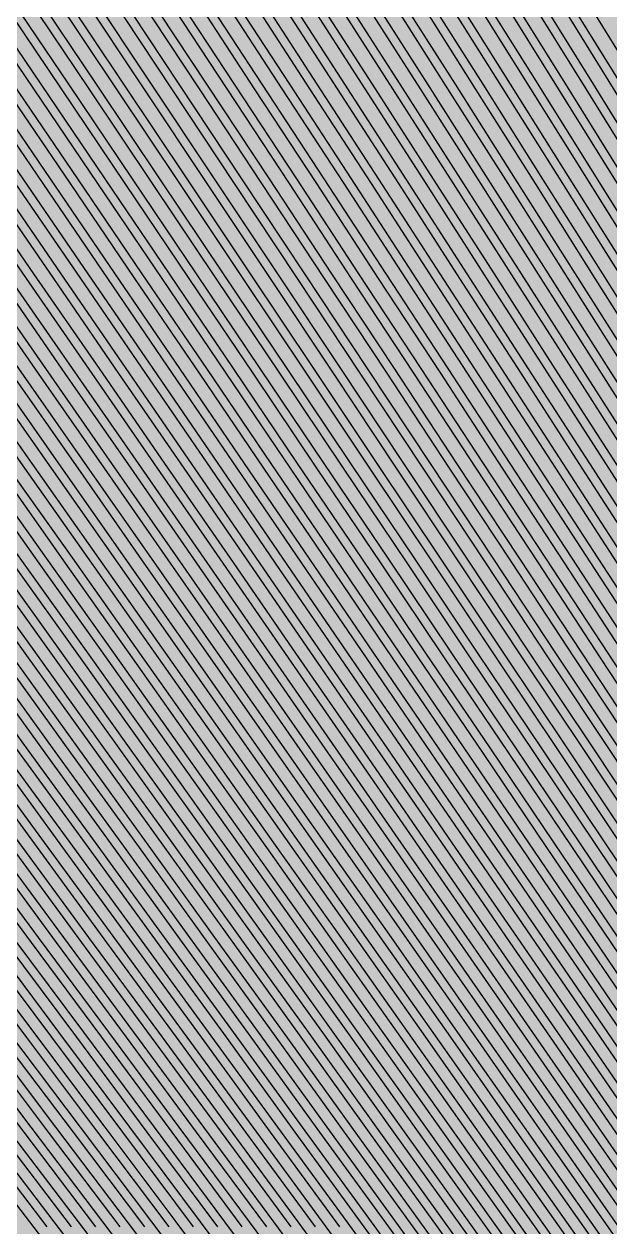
# Model space of a CAD drawing. Header units: metres. Extents: x -7231 to 10969, y -37556 to 1873.
# Drawn here: x 295.9 to 435, y -18060 to -17774.6 of the extents above; entities that cross this region are included whole.
import ezdxf

# ---------------------------------------------------------------- set-up
doc = ezdxf.new("R2010")
doc.units = ezdxf.units.M
for name, color, linetype in [('Metal1', 4, 'CONTINUOUS'), ('Metal2', 3, 'CONTINUOUS'), ('Polyimide', 7, 'CONTINUOUS')]:
    doc.layers.add(name, color=color, linetype=linetype)

msp = doc.modelspace()

# ---------------------------------------------------------------- hatches: boundary and pattern name
at = {"layer": 'Polyimide'}
msp.add_hatch(color=7, dxfattribs=at).paths.add_polyline_path([(4065.69, -468), (4066.67, -501.99), (4068.51, -535.99), (4071.41, -569.99), (4075.54, -603.99), (4081.04, -637.99), (4088.01, -671.99), (4096.52, -705.98), (4106.62, -739.98), (4118.33, -773.98), (4131.63, -807.98), (4146.49, -841.98), (4162.87, -875.98), (4180.68, -909.97), (4199.83, -943.97), (4220.22, -977.97), (4241.73, -1011.97), (4264.21, -1045.97), (4287.52, -1079.96), (4311.51, -1113.96), (4336.01, -1147.96), (4360.86, -1181.96), (4385.88, -1215.96), (4410.89, -1249.96), (4435.74, -1283.95), (4460.24, -1317.95), (4484.23, -1351.95), (4507.54, -1385.95), (4530.02, -1419.95), (4551.53, -1453.94), (4571.92, -1487.94), (4591.07, -1521.94), (4608.88, -1555.94), (4625.26, -1589.94), (4640.12, -1623.94), (4653.42, -1657.93), (4665.13, -1691.93), (4675.23, -1725.93), (4683.74, -1759.93), (4690.71, -1793.93), (4696.21, -1827.93), (4700.34, -1861.92), (4703.24, -1895.92), (4705.08, -1929.92), (4706.06, -1963.92), (4706.44, -1997.92), (4706.5, -2031.91), (4706.5, -4793.02), (4709.95, -4838.39), (4720.22, -4882.71), (4737.08, -4924.98), (4760.13, -4964.2), (4788.85, -4999.49), (4822.58, -5030.03), (4860.53, -5055.12), (4901.85, -5074.18), (4901.85, -5074.18), (4970.68, -5105.23), (5034.7, -5145.26), (5092.76, -5193.54), (5143.8, -5249.19), (5186.89, -5311.2), (5221.24, -5378.44), (5246.23, -5449.69), (5261.41, -5523.66), (5266.5, -5599), (5261.41, -5674.34), (5246.23, -5748.31), (5221.24, -5819.56), (5186.89, -5886.8), (5143.8, -5948.81), (5092.76, -6004.46), (5034.7, -6052.74), (4970.68, -6092.77), (4901.85, -6123.82), (4860.53, -6142.88), (4822.58, -6167.97), (4788.85, -6198.51), (4760.13, -6233.8), (4737.08, -6273.02), (4720.22, -6315.29), (4709.95, -6359.61), (4706.5, -6404.98), (4706.5, -9221.52), (4709.95, -9266.88), (4720.22, -9311.21), (4737.08, -9353.47), (4760.13, -9392.7), (4788.85, -9427.98), (4822.58, -9458.52), (4860.53, -9483.61), (4901.85, -9502.67), (4970.68, -9533.72), (5034.7, -9573.75), (5092.76, -9622.03), (5143.8, -9677.68), (5186.89, -9739.69), (5221.24, -9806.94), (5246.23, -9878.19), (5261.41, -9952.16), (5266.5, -10027.49), (5261.41, -10102.83), (5246.23, -10176.8), (5221.24, -10248.05), (5186.89, -10315.3), (5143.8, -10377.31), (5092.76, -10432.96), (5034.7, -10481.24), (4970.68, -10521.27), (4901.85, -10552.32), (4860.53, -10571.38), (4822.58, -10596.46), (4788.85, -10627), (4760.13, -10662.29), (4737.08, -10701.52), (4720.22, -10743.78), (4709.95, -10788.1), (4706.5, -10833.47), (4706.5, -13650.01), (4709.95, -13695.38), (4720.22, -13739.7), (4737.08, -13781.96), (4760.13, -13821.19), (4788.85, -13856.48), (4822.58, -13887.02), (4860.53, -13912.11), (4901.85, -13931.17), (4970.68, -13962.22), (5034.7, -14002.25), (5092.76, -14050.53), (5143.8, -14106.18), (5186.89, -14168.19), (5221.24, -14235.43), (5246.23, -14306.68), (5261.41, -14380.65), (5266.5, -14455.99), (5261.41, -14531.33), (5246.23, -14605.29), (5221.24, -14676.55), (5186.89, -14743.79), (5143.8, -14805.8), (5092.76, -14861.45), (5034.7, -14909.73), (4970.68, -14949.76), (4901.85, -14980.81), (4860.53, -14999.87), (4822.58, -15024.96), (4788.85, -15055.5), (4760.13, -15090.79), (4737.08, -15130.01), (4720.22, -15172.27), (4709.95, -15216.6), (4706.5, -15261.97), (4706.5, -15455.99), (4720.95, -15750.04), (4764.14, -16041.26), (4835.68, -16326.84), (4934.86, -16604.04), (5060.74, -16870.18), (5212.09, -17122.7), (5387.47, -17359.17), (5585.18, -17577.31), (5803.32, -17775.02), (6039.79, -17950.4), (6292.31, -18101.75), (6558.45, -18227.63), (6835.65, -18326.81), (7121.23, -18398.34), (7412.45, -18441.54), (7706.5, -18455.99), (9969.01, -18455.99), (10047.42, -18459.84), (10125.08, -18471.36), (10201.23, -18490.44), (10275.15, -18516.89), (10346.12, -18550.45), (10413.46, -18590.81), (10476.52, -18637.58), (10534.69, -18690.3), (10587.41, -18748.47), (10634.18, -18811.53), (10674.54, -18878.87), (10708.11, -18949.84), (10734.56, -19023.76), (10753.63, -19099.92), (10765.15, -19177.58), (10769.01, -19255.99), (10769.01, -20895.8), (10730.24, -20951.41), (10694.6, -21009.08), (10662.21, -21068.63), (10633.17, -21129.89), (10607.55, -21192.66), (10585.45, -21256.74), (10566.93, -21321.96), (10552.05, -21388.09), (10540.84, -21454.95), (10533.35, -21522.33), (10529.6, -21590.02), (10529.6, -21657.81), (10533.35, -21725.5), (10540.84, -21792.87), (10552.05, -21859.73), (10566.93, -21925.87), (10585.45, -21991.08), (10607.55, -22055.17), (10633.17, -22117.94), (10662.21, -22179.19), (10694.6, -22238.74), (10730.24, -22296.41), (10769.01, -22352.03), (10769.01, -32454.24), (10728.74, -32510.49), (10691.72, -32568.92), (10658.05, -32629.35), (10627.85, -32691.58), (10601.2, -32755.42), (10578.21, -32820.67), (10558.93, -32887.1), (10543.44, -32954.52), (10531.77, -33022.71), (10523.97, -33091.44), (10520.07, -33160.51), (10520.07, -33229.69), (10523.97, -33298.75), (10531.77, -33367.49), (10543.44, -33435.67), (10558.93, -33503.09), (10578.21, -33569.53), (10601.2, -33634.77), (10627.85, -33698.61), (10658.05, -33760.85), (10691.72, -33821.28), (10728.74, -33879.71), (10769.01, -33935.96), (10769.01, -36556), (10765.15, -36634.41), (10753.63, -36712.07), (10734.56, -36788.23), (10708.11, -36862.15), (10674.54, -36933.12), (10634.18, -37000.46), (10587.41, -37063.51), (10534.69, -37121.69), (10476.52, -37174.41), (10413.46, -37221.18), (10346.12, -37261.54), (10275.15, -37295.1), (10201.23, -37321.55), (10125.08, -37340.63), (10047.42, -37352.15), (9969.01, -37356), (-6231.01, -37356), (-6309.42, -37352.15), (-6387.08, -37340.63), (-6463.23, -37321.55), (-6537.15, -37295.1), (-6608.12, -37261.54), (-6675.46, -37221.18), (-6738.52, -37174.41), (-6796.69, -37121.69), (-6849.41, -37063.51), (-6896.18, -37000.46), (-6936.54, -36933.12), (-6970.11, -36862.15), (-6996.56, -36788.23), (-7015.63, -36712.07), (-7027.15, -36634.41), (-7031.01, -36556), (-7031.01, -33936), (-6990.74, -33879.75), (-6953.7, -33821.31), (-6920.03, -33760.88), (-6889.82, -33698.64), (-6863.18, -33634.8), (-6840.18, -33569.55), (-6820.9, -33503.11), (-6805.4, -33435.69), (-6793.74, -33367.49), (-6785.94, -33298.75), (-6782.03, -33229.68), (-6782.03, -33160.5), (-6785.94, -33091.43), (-6793.74, -33022.69), (-6805.4, -32954.5), (-6820.9, -32887.07), (-6840.18, -32820.63), (-6863.18, -32755.39), (-6889.82, -32691.54), (-6920.03, -32629.3), (-6953.7, -32568.87), (-6990.74, -32510.43), (-7031.01, -32454.18), (-7031.01, -22364.83), (-6990.74, -22308.58), (-6953.7, -22250.14), (-6920.03, -22189.71), (-6889.82, -22127.47), (-6863.18, -22063.62), (-6840.18, -21998.38), (-6820.9, -21931.94), (-6805.4, -21864.51), (-6793.74, -21796.32), (-6785.94, -21727.58), (-6782.03, -21658.51), (-6782.03, -21589.33), (-6785.94, -21520.26), (-6793.74, -21451.52), (-6805.4, -21383.32), (-6820.9, -21315.9), (-6840.18, -21249.46), (-6863.18, -21184.21), (-6889.82, -21120.37), (-6920.03, -21058.13), (-6953.7, -20997.7), (-6990.74, -20939.26), (-7031.01, -20883.01), (-7031.01, -19255.99), (-7027.15, -19177.58), (-7015.63, -19099.92), (-6996.56, -19023.76), (-6970.11, -18949.84), (-6936.54, -18878.87), (-6896.18, -18811.53), (-6849.41, -18748.47), (-6796.69, -18690.3), (-6738.52, -18637.58), (-6675.46, -18590.81), (-6608.12, -18550.45), (-6537.15, -18516.89), (-6463.23, -18490.44), (-6387.08, -18471.36), (-6309.42, -18459.84), (-6231.01, -18455.99), (-3968.5, -18455.99), (-3674.45, -18441.54), (-3383.23, -18398.34), (-3097.65, -18326.81), (-2820.45, -18227.63), (-2554.31, -18101.75), (-2301.79, -17950.4), (-2065.32, -17775.02), (-1847.18, -17577.31), (-1649.47, -17359.17), (-1474.09, -17122.7), (-1322.74, -16870.18), (-1196.86, -16604.04), (-1097.68, -16326.84), (-1026.14, -16041.26), (-982.95, -15750.04), (-968.5, -15455.99), (-968.5, -15261.97), (-971.95, -15216.6), (-982.22, -15172.27), (-999.08, -15130.01), (-1022.13, -15090.79), (-1050.85, -15055.5), (-1084.58, -15024.96), (-1122.53, -14999.87), (-1163.85, -14980.81), (-1232.68, -14949.76), (-1296.7, -14909.73), (-1354.76, -14861.45), (-1405.8, -14805.8), (-1448.89, -14743.79), (-1483.24, -14676.55), (-1508.23, -14605.29), (-1523.41, -14531.33), (-1528.5, -14455.99), (-1523.41, -14380.65), (-1508.23, -14306.68), (-1483.24, -14235.43), (-1448.89, -14168.19), (-1405.8, -14106.18), (-1354.76, -14050.53), (-1296.7, -14002.25), (-1232.68, -13962.22), (-1163.85, -13931.17), (-1122.53, -13912.11), (-1084.58, -13887.02), (-1050.85, -13856.48), (-1022.13, -13821.19), (-999.08, -13781.96), (-982.22, -13739.7), (-971.95, -13695.38), (-968.5, -13650.01), (-968.5, -12309.64), (-971.95, -12264.27), (-982.22, -12219.94), (-999.08, -12177.68), (-1022.13, -12138.46), (-1050.85, -12103.17), (-1084.58, -12072.63), (-1122.53, -12047.54), (-1163.85, -12028.48), (-1232.68, -11997.43), (-1296.7, -11957.4), (-1354.76, -11909.12), (-1405.8, -11853.47), (-1448.89, -11791.46), (-1483.24, -11724.22), (-1508.23, -11652.96), (-1523.41, -11579), (-1528.5, -11503.66), (-1523.41, -11428.32), (-1508.23, -11354.35), (-1483.24, -11283.1), (-1448.89, -11215.86), (-1405.8, -11153.85), (-1354.76, -11098.2), (-1296.7, -11049.92), (-1232.68, -11009.89), (-1163.85, -10978.84), (-1122.53, -10959.78), (-1084.58, -10934.69), (-1050.85, -10904.15), (-1022.13, -10868.86), (-999.08, -10829.63), (-982.22, -10787.37), (-971.95, -10743.05), (-968.5, -10697.68), (-968.5, -9357.31), (-971.95, -9311.94), (-982.22, -9267.62), (-999.08, -9225.35), (-1022.13, -9186.13), (-1050.85, -9150.84), (-1084.58, -9120.3), (-1122.53, -9095.21), (-1163.85, -9076.15), (-1163.85, -9076.15), (-1232.68, -9045.1), (-1296.7, -9005.07), (-1354.76, -8956.79), (-1405.8, -8901.14), (-1448.89, -8839.13), (-1483.24, -8771.89), (-1508.23, -8700.64), (-1523.41, -8626.67), (-1528.5, -8551.33), (-1523.41, -8475.99), (-1508.23, -8402.02), (-1483.24, -8330.77), (-1448.89, -8263.53), (-1405.8, -8201.52), (-1354.76, -8145.87), (-1296.7, -8097.59), (-1232.68, -8057.56), (-1163.85, -8026.51), (-1163.85, -8026.51), (-1122.53, -8007.45), (-1084.58, -7982.36), (-1050.85, -7951.82), (-1022.13, -7916.53), (-999.08, -7877.31), (-982.22, -7835.04), (-971.95, -7790.72), (-968.5, -7745.35), (-968.5, -6404.98), (-971.95, -6359.61), (-982.22, -6315.29), (-999.08, -6273.02), (-1022.13, -6233.8), (-1050.85, -6198.51), (-1084.58, -6167.97), (-1122.53, -6142.88), (-1163.85, -6123.82), (-1163.85, -6123.82), (-1232.68, -6092.77), (-1296.7, -6052.74), (-1354.76, -6004.46), (-1405.8, -5948.81), (-1448.89, -5886.8), (-1483.24, -5819.56), (-1508.23, -5748.31), (-1523.41, -5674.34), (-1528.5, -5599), (-1523.41, -5523.66), (-1508.23, -5449.69), (-1483.24, -5378.44), (-1448.89, -5311.2), (-1405.8, -5249.19), (-1354.76, -5193.54), (-1296.7, -5145.26), (-1232.68, -5105.23), (-1163.85, -5074.18), (-1163.85, -5074.18), (-1122.53, -5055.12), (-1084.58, -5030.03), (-1050.85, -4999.49), (-1022.13, -4964.2), (-999.08, -4924.98), (-982.22, -4882.71), (-971.95, -4838.39), (-968.5, -4793.02), (-968.5, -2031.91), (-968.44, -1997.92), (-968.06, -1963.92), (-967.05, -1929.92), (-965.18, -1895.92), (-962.22, -1861.92), (-958.01, -1827.93), (-952.41, -1793.93), (-945.31, -1759.93), (-936.64, -1725.93), (-926.35, -1691.93), (-914.43, -1657.93), (-900.88, -1623.94), (-885.74, -1589.94), (-869.05, -1555.94), (-850.91, -1521.94), (-831.4, -1487.94), (-810.63, -1453.94), (-788.72, -1419.95), (-765.82, -1385.95), (-742.07, -1351.95), (-717.63, -1317.95), (-692.67, -1283.95), (-667.36, -1249.96), (-641.88, -1215.96), (-616.39, -1181.96), (-591.08, -1147.96), (-566.12, -1113.96), (-541.68, -1079.96), (-517.93, -1045.97), (-495.03, -1011.97), (-473.12, -977.97), (-452.35, -943.97), (-432.84, -909.97), (-414.7, -875.98), (-398.01, -841.98), (-382.87, -807.98), (-369.32, -773.98), (-357.4, -739.98), (-347.11, -705.98), (-338.44, -671.99), (-331.34, -637.99), (-325.74, -603.99), (-321.53, -569.99), (-318.57, -535.99), (-316.7, -501.99), (-315.69, -468), (-315.31, -434), (-315.25, -400), (-315.25, 401), (-315.25, 451), (-315.25, 1644), (-270.25, 1644), (-270.03, 1637.13), (-269.35, 1630.29), (-268.23, 1623.52), (-266.67, 1616.82), (-264.68, 1610.25), (-262.26, 1603.82), (-259.42, 1597.56), (-256.18, 1591.5), (-252.55, 1585.67), (-248.55, 1580.08), (-244.19, 1574.77), (-239.5, 1569.75), (-234.48, 1565.06), (-229.17, 1560.7), (-223.58, 1556.7), (-217.75, 1553.07), (-211.69, 1549.83), (-205.43, 1546.99), (-199, 1544.57), (-192.43, 1542.58), (-185.73, 1541.02), (-178.96, 1539.9), (-172.12, 1539.22), (-165.25, 1539), (-158.38, 1539.22), (-151.54, 1539.9), (-144.77, 1541.02), (-138.07, 1542.58), (-131.5, 1544.57), (-125.07, 1546.99), (-118.81, 1549.83), (-112.75, 1553.07), (-106.92, 1556.7), (-101.33, 1560.7), (-96.02, 1565.06), (-91, 1569.75), (-86.31, 1574.77), (-81.95, 1580.08), (-77.95, 1585.67), (-74.32, 1591.5), (-71.08, 1597.56), (-68.24, 1603.82), (-65.82, 1610.25), (-63.83, 1616.82), (-62.27, 1623.52), (-61.15, 1630.29), (-60.47, 1637.13), (-60.25, 1644), (1853, 1644), (1853, 1573), (3815.25, 1573), (3815.46, 1579.54), (3816.11, 1586.05), (3817.17, 1592.51), (3818.66, 1598.88), (3820.56, 1605.14), (3822.86, 1611.27), (3825.56, 1617.23), (3828.65, 1623), (3832.1, 1628.56), (3835.91, 1633.88), (3840.07, 1638.93), (3844.54, 1643.71), (3849.32, 1648.18), (3854.37, 1652.34), (3859.69, 1656.15), (3865.25, 1659.6), (3871.02, 1662.69), (3876.98, 1665.39), (3883.11, 1667.69), (3889.37, 1669.59), (3895.74, 1671.08), (3902.2, 1672.14), (3908.71, 1672.79), (3915.25, 1673), (3921.79, 1672.79), (3928.3, 1672.14), (3934.76, 1671.08), (3941.13, 1669.59), (3947.39, 1667.69), (3953.52, 1665.39), (3959.48, 1662.69), (3965.25, 1659.6), (3970.81, 1656.15), (3976.13, 1652.34), (3981.18, 1648.18), (3985.96, 1643.71), (3990.43, 1638.93), (3994.59, 1633.88), (3998.4, 1628.56), (4001.85, 1623), (4004.94, 1617.23), (4007.64, 1611.27), (4009.94, 1605.14), (4011.84, 1598.88), (4013.33, 1592.51), (4014.39, 1586.05), (4015.04, 1579.54), (4015.25, 1573), (4065.25, 1573), (4065.25, 451), (4065.25, 401), (4065.25, -400), (4065.31, -434), (4065.69, -468)])

# ---------------------------------------------------------------- linework, layer by layer
at = {"layer": 'Metal1'}
for points in [[(72.84, -17766.31), (90.1, -17788.81), (107.36, -17811.31), (124.62, -17833.81), (141.87, -17856.31), (159.13, -17878.81), (176.39, -17901.31), (193.65, -17923.81), (210.91, -17946.32), (228.17, -17968.82), (245.42, -17991.32), (262.68, -18013.82), (279.94, -18036.32), (297.2, -18058.82), (314.46, -18081.32)], [(307.19, -18060.03), (290.06, -18037.53), (272.93, -18015.03), (255.8, -17992.53), (238.67, -17970.03), (221.54, -17947.53), (204.41, -17925.03), (187.28, -17902.53), (170.15, -17880.03), (153.01, -17857.53), (135.88, -17835.03), (118.75, -17812.53), (101.62, -17790.03), (84.49, -17767.52)], [(86.08, -17766.31), (103.21, -17788.81), (120.34, -17811.31), (137.47, -17833.82), (154.61, -17856.32), (171.74, -17878.82), (188.87, -17901.32), (206, -17923.82), (223.13, -17946.32), (240.26, -17968.82), (257.39, -17991.32), (274.52, -18013.82), (291.65, -18036.32), (308.78, -18058.82), (325.92, -18081.32)], [(318.78, -18060.03), (301.77, -18037.53), (284.77, -18015.03), (267.76, -17992.53), (250.76, -17970.03), (233.76, -17947.53), (216.75, -17925.03), (199.75, -17902.53), (182.74, -17880.03), (165.74, -17857.52), (148.74, -17835.02), (131.73, -17812.52), (114.73, -17790.02), (97.73, -17767.52)], [(99.32, -17766.32), (116.32, -17788.82), (133.33, -17811.32), (150.33, -17833.82), (167.34, -17856.32), (184.34, -17878.82), (201.34, -17901.32), (218.35, -17923.82), (235.35, -17946.32), (252.36, -17968.82), (269.36, -17991.32), (286.36, -18013.82), (303.37, -18036.32), (320.37, -18058.82), (337.38, -18081.33)], [(330.36, -18060.03), (313.48, -18037.53), (296.6, -18015.03), (279.73, -17992.53), (262.85, -17970.02), (245.97, -17947.52), (229.1, -17925.02), (212.22, -17902.52), (195.34, -17880.02), (178.47, -17857.52), (161.59, -17835.02), (144.71, -17812.52), (127.84, -17790.02), (110.96, -17767.52)], [(112.56, -17766.32), (129.44, -17788.82), (146.31, -17811.32), (163.19, -17833.82), (180.07, -17856.32), (196.94, -17878.82), (213.82, -17901.32), (230.7, -17923.82), (247.57, -17946.32), (264.45, -17968.82), (281.33, -17991.33), (298.2, -18013.83), (315.08, -18036.33), (331.96, -18058.83), (348.83, -18081.33)], [(341.94, -18060.02), (325.19, -18037.52), (308.44, -18015.02), (291.69, -17992.52), (274.94, -17970.02), (258.19, -17947.52), (241.44, -17925.02), (224.69, -17902.52), (207.94, -17880.02), (191.19, -17857.52), (174.44, -17835.02), (157.69, -17812.52), (140.95, -17790.02), (124.2, -17767.52)], [(125.8, -17766.32), (142.55, -17788.82), (159.3, -17811.32), (176.05, -17833.82), (192.8, -17856.32), (209.55, -17878.83), (226.3, -17901.33), (243.05, -17923.83), (259.8, -17946.33), (276.55, -17968.83), (293.3, -17991.33), (310.05, -18013.83), (326.8, -18036.33), (343.54, -18058.83), (360.29, -18081.33)], [(353.52, -18060.02), (336.9, -18037.52), (320.28, -18015.02), (303.66, -17992.52), (287.03, -17970.02), (270.41, -17947.52), (253.79, -17925.02), (237.17, -17902.52), (220.54, -17880.02), (203.92, -17857.52), (187.3, -17835.02), (170.68, -17812.51), (154.05, -17790.01), (137.43, -17767.51)], [(139.04, -17766.32), (155.66, -17788.83), (172.28, -17811.33), (188.91, -17833.83), (205.53, -17856.33), (222.15, -17878.83), (238.77, -17901.33), (255.4, -17923.83), (272.02, -17946.33), (288.64, -17968.83), (305.26, -17991.33), (321.89, -18013.83), (338.51, -18036.33), (355.13, -18058.83), (371.75, -18081.33)], [(365.11, -18060.02), (348.61, -18037.52), (332.11, -18015.02), (315.62, -17992.52), (299.12, -17970.02), (282.63, -17947.52), (266.13, -17925.01), (249.64, -17902.51), (233.14, -17880.01), (216.65, -17857.51), (200.15, -17835.01), (183.66, -17812.51), (167.16, -17790.01), (150.67, -17767.51)], [(152.28, -17766.33), (168.77, -17788.83), (185.27, -17811.33), (201.76, -17833.83), (218.26, -17856.33), (234.76, -17878.83), (251.25, -17901.33), (267.75, -17923.83), (284.24, -17946.33), (300.74, -17968.83), (317.23, -17991.33), (333.73, -18013.84), (350.22, -18036.34), (366.72, -18058.84), (383.21, -18081.34)], [(393.06, -18082.52), (376.69, -18060.02), (360.32, -18037.52), (343.95, -18015.01), (327.58, -17992.51), (311.21, -17970.01), (294.85, -17947.51), (278.48, -17925.01), (262.11, -17902.51), (245.74, -17880.01), (229.37, -17857.51), (213.01, -17835.01), (196.64, -17812.51), (180.27, -17790.01), (163.9, -17767.51)], [(165.52, -17766.33), (181.89, -17788.83), (198.25, -17811.33), (214.62, -17833.83), (230.99, -17856.33), (247.36, -17878.83), (263.73, -17901.33), (280.1, -17923.84), (296.46, -17946.34), (312.83, -17968.84), (329.2, -17991.34), (345.57, -18013.84), (361.94, -18036.34), (378.3, -18058.84), (394.67, -18081.34)], [(404.51, -18082.51), (388.27, -18060.01), (372.03, -18037.51), (355.79, -18015.01), (339.55, -17992.51), (323.31, -17970.01), (307.06, -17947.51), (290.82, -17925.01), (274.58, -17902.51), (258.34, -17880.01), (242.1, -17857.51), (225.86, -17835.01), (209.62, -17812.51), (193.38, -17790), (177.14, -17767.5)], [(178.76, -17766.33), (195, -17788.83), (211.24, -17811.33), (227.48, -17833.84), (243.72, -17856.34), (259.96, -17878.84), (276.2, -17901.34), (292.44, -17923.84), (308.69, -17946.34), (324.93, -17968.84), (341.17, -17991.34), (357.41, -18013.84), (373.65, -18036.34), (389.89, -18058.84), (406.13, -18081.34)], [(415.97, -18082.51), (399.85, -18060.01), (383.74, -18037.51), (367.62, -18015.01), (351.51, -17992.51), (335.4, -17970.01), (319.28, -17947.51), (303.17, -17925.01), (287.05, -17902.51), (270.94, -17880), (254.83, -17857.5), (238.71, -17835), (222.6, -17812.5), (206.48, -17790), (190.37, -17767.5)], [(192, -17766.34), (208.11, -17788.84), (224.22, -17811.34), (240.34, -17833.84), (256.45, -17856.34), (272.57, -17878.84), (288.68, -17901.34), (304.79, -17923.84), (320.91, -17946.34), (337.02, -17968.84), (353.14, -17991.34), (369.25, -18013.84), (385.36, -18036.34), (401.48, -18058.85), (417.59, -18081.35)], [(427.42, -18082.51), (411.43, -18060.01), (395.45, -18037.51), (379.46, -18015.01), (363.47, -17992.5), (347.49, -17970), (331.5, -17947.5), (315.51, -17925), (299.53, -17902.5), (283.54, -17880), (267.55, -17857.5), (251.57, -17835), (235.58, -17812.5), (219.59, -17790), (203.61, -17767.5)], [(205.24, -17766.34), (221.22, -17788.84), (237.21, -17811.34), (253.2, -17833.84), (269.18, -17856.34), (285.17, -17878.84), (301.16, -17901.34), (317.14, -17923.84), (333.13, -17946.35), (349.12, -17968.85), (365.1, -17991.35), (381.09, -18013.85), (397.08, -18036.35), (413.06, -18058.85), (429.05, -18081.35)], [(438.88, -18082.5), (423.02, -18060), (407.16, -18037.5), (391.3, -18015), (375.44, -17992.5), (359.58, -17970), (343.72, -17947.5), (327.86, -17925), (312, -17902.5), (296.14, -17880), (280.28, -17857.5), (264.42, -17835), (248.56, -17812.5), (232.7, -17790), (216.84, -17767.49)], [(218.48, -17766.34), (234.34, -17788.84), (250.19, -17811.34), (266.05, -17833.84), (281.91, -17856.35), (297.77, -17878.85), (313.63, -17901.35), (329.49, -17923.85), (345.35, -17946.35), (361.21, -17968.85), (377.07, -17991.35), (392.93, -18013.85), (408.79, -18036.35), (424.65, -18058.85), (440.51, -18081.35)], [(450.33, -18082.5), (434.6, -18060), (418.87, -18037.5), (403.13, -18015), (387.4, -17992.5), (371.67, -17970), (355.94, -17947.5), (340.2, -17925), (324.47, -17902.5), (308.74, -17880), (293.01, -17857.49), (277.27, -17834.99), (261.54, -17812.49), (245.81, -17789.99), (230.08, -17767.49)], [(231.71, -17766.35), (247.45, -17788.85), (263.18, -17811.35), (278.91, -17833.85), (294.65, -17856.35), (310.38, -17878.85), (326.11, -17901.35), (341.84, -17923.85), (357.58, -17946.35), (373.31, -17968.85), (389.04, -17991.35), (404.77, -18013.85), (420.51, -18036.35), (436.24, -18058.85), (451.97, -18081.36)], [(461.79, -18082.5), (446.18, -18060), (430.58, -18037.5), (414.97, -18015), (399.37, -17992.5), (383.76, -17969.99), (368.15, -17947.49), (352.55, -17924.99), (336.94, -17902.49), (321.34, -17879.99), (305.73, -17857.49), (290.13, -17834.99), (274.52, -17812.49), (258.92, -17789.99), (243.31, -17767.49)], [(244.95, -17766.35), (260.56, -17788.85), (276.17, -17811.35), (291.77, -17833.85), (307.38, -17856.35), (322.98, -17878.85), (338.59, -17901.35), (354.19, -17923.85), (369.8, -17946.35), (385.4, -17968.86), (401.01, -17991.36), (416.61, -18013.86), (432.22, -18036.36), (447.82, -18058.86), (463.43, -18081.36)], [(473.24, -18082.5), (457.76, -18059.99), (442.29, -18037.49), (426.81, -18014.99), (411.33, -17992.49), (395.85, -17969.99), (380.37, -17947.49), (364.89, -17924.99), (349.42, -17902.49), (333.94, -17879.99), (318.46, -17857.49), (302.98, -17834.99), (287.5, -17812.49), (272.02, -17789.99), (256.55, -17767.49)], [(258.19, -17766.35), (273.67, -17788.85), (289.15, -17811.35), (304.63, -17833.85), (320.11, -17856.35), (335.59, -17878.86), (351.06, -17901.36), (366.54, -17923.86), (382.02, -17946.36), (397.5, -17968.86), (412.98, -17991.36), (428.45, -18013.86), (443.93, -18036.36), (459.41, -18058.86), (474.89, -18081.36)], [(484.7, -18082.49), (469.35, -18059.99), (453.99, -18037.49), (438.64, -18014.99), (423.29, -17992.49), (407.94, -17969.99), (392.59, -17947.49), (377.24, -17924.99), (361.89, -17902.49), (346.54, -17879.99), (331.19, -17857.49), (315.83, -17834.98), (300.48, -17812.48), (285.13, -17789.98), (269.78, -17767.48)], [(271.43, -17766.36), (286.78, -17788.86), (302.14, -17811.36), (317.49, -17833.86), (332.84, -17856.36), (348.19, -17878.86), (363.54, -17901.36), (378.89, -17923.86), (394.24, -17946.36), (409.59, -17968.86), (424.94, -17991.36), (440.3, -18013.86), (455.65, -18036.36), (471, -18058.86), (486.35, -18081.36)], [(496.15, -18082.49), (480.93, -18059.99), (465.7, -18037.49), (450.48, -18014.99), (435.26, -17992.49), (420.03, -17969.99), (404.81, -17947.48), (389.58, -17924.98), (374.36, -17902.48), (359.14, -17879.98), (343.91, -17857.48), (328.69, -17834.98), (313.46, -17812.48), (298.24, -17789.98), (283.02, -17767.48)], [(284.67, -17766.36), (299.9, -17788.86), (315.12, -17811.36), (330.34, -17833.86), (345.57, -17856.36), (360.79, -17878.86), (376.02, -17901.36), (391.24, -17923.86), (406.46, -17946.36), (421.69, -17968.86), (436.91, -17991.37), (452.14, -18013.87), (467.36, -18036.37), (482.58, -18058.87), (497.81, -18081.37)], [(507.61, -18082.49), (492.51, -18059.98), (477.41, -18037.48), (462.32, -18014.98), (447.22, -17992.48), (432.12, -17969.98), (417.03, -17947.48), (401.93, -17924.98), (386.83, -17902.48), (371.74, -17879.98), (356.64, -17857.48), (341.54, -17834.98), (326.44, -17812.48), (311.35, -17789.98), (296.25, -17767.48)], [(297.91, -17766.36), (313.01, -17788.86), (328.11, -17811.36), (343.2, -17833.86), (358.3, -17856.36), (373.4, -17878.87), (388.49, -17901.37), (403.59, -17923.87), (418.69, -17946.37), (433.78, -17968.87), (448.88, -17991.37), (463.98, -18013.87), (479.07, -18036.37), (494.17, -18058.87), (509.27, -18081.37)], [(519.06, -18082.48), (504.09, -18059.98), (489.12, -18037.48), (474.15, -18014.98), (459.18, -17992.48), (444.21, -17969.98), (429.24, -17947.48), (414.27, -17924.98), (399.3, -17902.48), (384.33, -17879.98), (369.37, -17857.48), (354.4, -17834.97), (339.43, -17812.47), (324.46, -17789.97), (309.49, -17767.47)], [(311.15, -17766.36), (326.12, -17788.87), (341.09, -17811.37), (356.06, -17833.87), (371.03, -17856.37), (386, -17878.87), (400.97, -17901.37), (415.94, -17923.87), (430.91, -17946.37), (445.88, -17968.87), (460.85, -17991.37), (475.82, -18013.87), (490.79, -18036.37), (505.76, -18058.87), (520.73, -18081.37)], [(664.1, -18284.99), (649.26, -18262.48), (634.42, -18239.98), (619.57, -18217.48), (604.73, -18194.98), (589.89, -18172.48), (575.05, -18149.98), (560.2, -18127.48), (545.36, -18104.98), (530.52, -18082.48), (515.68, -18059.98), (500.83, -18037.48), (485.99, -18014.98), (471.15, -17992.48), (456.3, -17969.98), (441.46, -17947.47), (426.62, -17924.97), (411.78, -17902.47), (396.93, -17879.97), (382.09, -17857.47), (367.25, -17834.97), (352.41, -17812.47), (337.56, -17789.97), (322.72, -17767.47)], [(324.39, -17766.37), (339.23, -17788.87), (354.08, -17811.37), (368.92, -17833.87), (383.76, -17856.37), (398.6, -17878.87), (413.45, -17901.37), (428.29, -17923.87), (443.13, -17946.37), (457.97, -17968.87), (472.82, -17991.37), (487.66, -18013.88), (502.5, -18036.38), (517.34, -18058.88), (532.19, -18081.38), (547.03, -18103.88), (561.87, -18126.38), (576.72, -18148.88), (591.56, -18171.38), (606.4, -18193.88), (621.24, -18216.38), (636.09, -18238.88), (650.93, -18261.38), (665.77, -18283.88)], [(659.7, -18262.48), (644.98, -18239.98), (630.27, -18217.48), (615.55, -18194.98), (600.84, -18172.48), (586.12, -18149.98), (571.4, -18127.48), (556.69, -18104.98), (541.97, -18082.48), (527.26, -18059.97), (512.54, -18037.47), (497.83, -18014.97), (483.11, -17992.47), (468.4, -17969.97), (453.68, -17947.47), (438.96, -17924.97), (424.25, -17902.47), (409.53, -17879.97), (394.82, -17857.47), (380.1, -17834.97), (365.39, -17812.47), (350.67, -17789.97), (335.96, -17767.47)], [(337.63, -17766.37), (352.35, -17788.87), (367.06, -17811.37), (381.78, -17833.87), (396.49, -17856.37), (411.21, -17878.87), (425.92, -17901.38), (440.64, -17923.88), (455.35, -17946.38), (470.07, -17968.88), (484.78, -17991.38), (499.5, -18013.88), (514.22, -18036.38), (528.93, -18058.88), (543.65, -18081.38), (558.36, -18103.88), (573.08, -18126.38), (587.79, -18148.88), (602.51, -18171.38), (617.22, -18193.88), (631.94, -18216.39), (646.66, -18238.89), (661.37, -18261.39)], [(670.14, -18262.48), (655.55, -18239.98), (640.96, -18217.48), (626.37, -18194.98), (611.78, -18172.48), (597.19, -18149.97), (582.61, -18127.47), (568.02, -18104.97), (553.43, -18082.47), (538.84, -18059.97), (524.25, -18037.47), (509.66, -18014.97), (495.07, -17992.47), (480.49, -17969.97), (465.9, -17947.47), (451.31, -17924.97), (436.72, -17902.47), (422.13, -17879.97), (407.54, -17857.47), (392.96, -17834.96), (378.37, -17812.46), (363.78, -17789.96), (349.19, -17767.46)], [(350.87, -17766.37), (365.46, -17788.88), (380.05, -17811.38), (394.63, -17833.88), (409.22, -17856.38), (423.81, -17878.88), (438.4, -17901.38), (452.99, -17923.88), (467.58, -17946.38), (482.16, -17968.88), (496.75, -17991.38), (511.34, -18013.88), (525.93, -18036.38), (540.52, -18058.88), (555.11, -18081.38), (569.69, -18103.88), (584.28, -18126.39), (598.87, -18148.89), (613.46, -18171.39), (628.05, -18193.89), (642.64, -18216.39), (657.23, -18238.89), (671.81, -18261.39)], [(666.11, -18239.97), (651.65, -18217.47), (637.19, -18194.97), (622.73, -18172.47), (608.27, -18149.97), (593.81, -18127.47), (579.34, -18104.97), (564.88, -18082.47), (550.42, -18059.97), (535.96, -18037.47), (521.5, -18014.97), (507.04, -17992.47), (492.58, -17969.97), (478.12, -17947.46), (463.65, -17924.96), (449.19, -17902.46), (434.73, -17879.96), (420.27, -17857.46), (405.81, -17834.96), (391.35, -17812.46), (376.89, -17789.96), (362.43, -17767.46)], [(364.11, -17766.38), (378.57, -17788.88), (393.03, -17811.38), (407.49, -17833.88), (421.95, -17856.38), (436.41, -17878.88), (450.88, -17901.38), (465.34, -17923.88), (479.8, -17946.38), (494.26, -17968.88), (508.72, -17991.38), (523.18, -18013.89), (537.64, -18036.39), (552.1, -18058.89), (566.57, -18081.39), (581.03, -18103.89), (595.49, -18126.39), (609.95, -18148.89), (624.41, -18171.39), (638.87, -18193.89), (653.33, -18216.39), (667.79, -18238.89)], [(662.34, -18217.47), (648.01, -18194.97), (633.68, -18172.47), (619.34, -18149.97), (605.01, -18127.47), (590.67, -18104.97), (576.34, -18082.47), (562, -18059.96), (547.67, -18037.46), (533.34, -18014.96), (519, -17992.46), (504.67, -17969.96), (490.33, -17947.46), (476, -17924.96), (461.67, -17902.46), (447.33, -17879.96), (433, -17857.46), (418.66, -17834.96), (404.33, -17812.46), (390, -17789.96), (375.66, -17767.46)], [(377.35, -17766.38), (391.68, -17788.88), (406.02, -17811.38), (420.35, -17833.88), (434.68, -17856.38), (449.02, -17878.88), (463.35, -17901.39), (477.69, -17923.89), (492.02, -17946.39), (506.35, -17968.89), (520.69, -17991.39), (535.02, -18013.89), (549.36, -18036.39), (563.69, -18058.89), (578.03, -18081.39), (592.36, -18103.89), (606.69, -18126.39), (621.03, -18148.89), (635.36, -18171.39), (649.7, -18193.89), (664.03, -18216.4)], [(673.04, -18217.47), (658.83, -18194.97), (644.62, -18172.46), (630.41, -18149.96), (616.21, -18127.46), (602, -18104.96), (587.79, -18082.46), (573.59, -18059.96), (559.38, -18037.46), (545.17, -18014.96), (530.97, -17992.46), (516.76, -17969.96), (502.55, -17947.46), (488.35, -17924.96), (474.14, -17902.46), (459.93, -17879.96), (445.72, -17857.46), (431.52, -17834.95), (417.31, -17812.45), (403.1, -17789.95), (388.9, -17767.45)], [(390.59, -17766.38), (404.79, -17788.89), (419, -17811.39), (433.21, -17833.89), (447.42, -17856.39), (461.62, -17878.89), (475.83, -17901.39), (490.04, -17923.89), (504.24, -17946.39), (518.45, -17968.89), (532.66, -17991.39), (546.86, -18013.89), (561.07, -18036.39), (575.28, -18058.89), (589.49, -18081.39), (603.69, -18103.9), (617.9, -18126.4), (632.11, -18148.9), (646.31, -18171.4), (660.52, -18193.9)], [(669.65, -18194.96), (655.57, -18172.46), (641.49, -18149.96), (627.41, -18127.46), (613.33, -18104.96), (599.25, -18082.46), (585.17, -18059.96), (571.09, -18037.46), (557.01, -18014.96), (542.93, -17992.46), (528.85, -17969.96), (514.77, -17947.45), (500.69, -17924.95), (486.61, -17902.45), (472.53, -17879.95), (458.45, -17857.45), (444.37, -17834.95), (430.29, -17812.45), (416.21, -17789.95), (402.13, -17767.45)], [(403.83, -17766.39), (417.91, -17788.89), (431.99, -17811.39), (446.07, -17833.89), (460.15, -17856.39), (474.23, -17878.89), (488.31, -17901.39), (502.39, -17923.89), (516.47, -17946.39), (530.55, -17968.89), (544.63, -17991.4), (558.71, -18013.9), (572.78, -18036.4), (586.86, -18058.9), (600.94, -18081.4), (615.02, -18103.9), (629.1, -18126.4), (643.18, -18148.9), (657.26, -18171.4), (671.34, -18193.9)], [(666.52, -18172.46), (652.56, -18149.96), (638.61, -18127.46), (624.66, -18104.96), (610.7, -18082.46), (596.75, -18059.95), (582.8, -18037.45), (568.85, -18014.95), (554.89, -17992.45), (540.94, -17969.95), (526.99, -17947.45), (513.04, -17924.95), (499.08, -17902.45), (485.13, -17879.95), (471.18, -17857.45), (457.22, -17834.95), (443.27, -17812.45), (429.32, -17789.95), (415.37, -17767.45)], [(417.07, -17766.39), (431.02, -17788.89), (444.97, -17811.39), (458.92, -17833.89), (472.88, -17856.39), (486.83, -17878.9), (500.78, -17901.4), (514.74, -17923.9), (528.69, -17946.4), (542.64, -17968.9), (556.59, -17991.4), (570.55, -18013.9), (584.5, -18036.4), (598.45, -18058.9), (612.4, -18081.4), (626.36, -18103.9), (640.31, -18126.4), (654.26, -18148.9), (668.21, -18171.4)], [(663.64, -18149.95), (649.81, -18127.45), (635.99, -18104.95), (622.16, -18082.45), (608.33, -18059.95), (594.51, -18037.45), (580.68, -18014.95), (566.86, -17992.45), (553.03, -17969.95), (539.21, -17947.45), (525.38, -17924.95), (511.55, -17902.45), (497.73, -17879.95), (483.9, -17857.45), (470.08, -17834.94), (456.25, -17812.44), (442.43, -17789.94), (428.6, -17767.44)]]:
    msp.add_lwpolyline(points, dxfattribs=at)
at = {"layer": 'Metal2'}
for points in [[(301.4, -18060.03), (284.21, -18037.53), (267.01, -18015.03), (249.82, -17992.53), (232.62, -17970.03), (215.43, -17947.53), (198.23, -17925.03), (181.04, -17902.53), (163.85, -17880.03), (146.65, -17857.53), (129.46, -17835.03), (112.26, -17812.53), (95.07, -17790.03), (77.87, -17767.53)], [(79.46, -17766.31), (96.66, -17788.81), (113.85, -17811.31), (131.05, -17833.81), (148.24, -17856.31), (165.43, -17878.81), (182.63, -17901.32), (199.82, -17923.82), (217.02, -17946.32), (234.21, -17968.82), (251.41, -17991.32), (268.6, -18013.82), (285.8, -18036.32), (302.99, -18058.82), (320.19, -18081.32)], [(312.98, -18060.03), (295.92, -18037.53), (278.85, -18015.03), (261.78, -17992.53), (244.71, -17970.03), (227.65, -17947.53), (210.58, -17925.03), (193.51, -17902.53), (176.45, -17880.03), (159.38, -17857.53), (142.31, -17835.03), (125.24, -17812.52), (108.18, -17790.02), (91.11, -17767.52)], [(92.7, -17766.31), (109.77, -17788.82), (126.84, -17811.32), (143.9, -17833.82), (160.97, -17856.32), (178.04, -17878.82), (195.11, -17901.32), (212.17, -17923.82), (229.24, -17946.32), (246.31, -17968.82), (263.38, -17991.32), (280.44, -18013.82), (297.51, -18036.32), (314.58, -18058.82), (331.65, -18081.32)], [(324.57, -18060.03), (307.63, -18037.53), (290.69, -18015.03), (273.75, -17992.53), (256.81, -17970.03), (239.87, -17947.53), (222.93, -17925.03), (205.98, -17902.52), (189.04, -17880.02), (172.1, -17857.52), (155.16, -17835.02), (138.22, -17812.52), (121.28, -17790.02), (104.34, -17767.52)], [(105.94, -17766.32), (122.88, -17788.82), (139.82, -17811.32), (156.76, -17833.82), (173.7, -17856.32), (190.64, -17878.82), (207.58, -17901.32), (224.52, -17923.82), (241.46, -17946.32), (258.4, -17968.82), (275.34, -17991.32), (292.28, -18013.82), (309.22, -18036.33), (326.16, -18058.83), (343.11, -18081.33)], [(336.15, -18060.03), (319.34, -18037.53), (302.52, -18015.02), (285.71, -17992.52), (268.9, -17970.02), (252.08, -17947.52), (235.27, -17925.02), (218.46, -17902.52), (201.64, -17880.02), (184.83, -17857.52), (168.02, -17835.02), (151.2, -17812.52), (134.39, -17790.02), (117.58, -17767.52)], [(119.18, -17766.32), (135.99, -17788.82), (152.81, -17811.32), (169.62, -17833.82), (186.43, -17856.32), (203.25, -17878.82), (220.06, -17901.32), (236.87, -17923.82), (253.69, -17946.33), (270.5, -17968.83), (287.31, -17991.33), (304.13, -18013.83), (320.94, -18036.33), (337.75, -18058.83), (354.56, -18081.33)], [(347.73, -18060.02), (331.05, -18037.52), (314.36, -18015.02), (297.67, -17992.52), (280.99, -17970.02), (264.3, -17947.52), (247.62, -17925.02), (230.93, -17902.52), (214.24, -17880.02), (197.56, -17857.52), (180.87, -17835.02), (164.19, -17812.52), (147.5, -17790.02), (130.81, -17767.51)], [(132.42, -17766.32), (149.11, -17788.82), (165.79, -17811.32), (182.48, -17833.83), (199.16, -17856.33), (215.85, -17878.83), (232.54, -17901.33), (249.22, -17923.83), (265.91, -17946.33), (282.59, -17968.83), (299.28, -17991.33), (315.97, -18013.83), (332.65, -18036.33), (349.34, -18058.83), (366.02, -18081.33)], [(359.31, -18060.02), (342.76, -18037.52), (326.2, -18015.02), (309.64, -17992.52), (293.08, -17970.02), (276.52, -17947.52), (259.96, -17925.02), (243.4, -17902.52), (226.84, -17880.01), (210.28, -17857.51), (193.72, -17835.01), (177.17, -17812.51), (160.61, -17790.01), (144.05, -17767.51)], [(145.66, -17766.33), (162.22, -17788.83), (178.78, -17811.33), (195.34, -17833.83), (211.89, -17856.33), (228.45, -17878.83), (245.01, -17901.33), (261.57, -17923.83), (278.13, -17946.33), (294.69, -17968.83), (311.25, -17991.33), (327.81, -18013.83), (344.37, -18036.33), (360.92, -18058.83), (377.48, -18081.34)], [(370.9, -18060.02), (354.46, -18037.52), (338.03, -18015.02), (321.6, -17992.52), (305.17, -17970.01), (288.74, -17947.51), (272.31, -17925.01), (255.87, -17902.51), (239.44, -17880.01), (223.01, -17857.51), (206.58, -17835.01), (190.15, -17812.51), (173.71, -17790.01), (157.28, -17767.51)], [(158.9, -17766.33), (175.33, -17788.83), (191.76, -17811.33), (208.19, -17833.83), (224.63, -17856.33), (241.06, -17878.83), (257.49, -17901.33), (273.92, -17923.83), (290.35, -17946.33), (306.78, -17968.84), (323.22, -17991.34), (339.65, -18013.84), (356.08, -18036.34), (372.51, -18058.84), (388.94, -18081.34)], [(398.78, -18082.52), (382.48, -18060.01), (366.17, -18037.51), (349.87, -18015.01), (333.56, -17992.51), (317.26, -17970.01), (300.96, -17947.51), (284.65, -17925.01), (268.35, -17902.51), (252.04, -17880.01), (235.74, -17857.51), (219.43, -17835.01), (203.13, -17812.51), (186.82, -17790.01), (170.52, -17767.51)], [(172.14, -17766.33), (188.44, -17788.83), (204.75, -17811.33), (221.05, -17833.83), (237.36, -17856.33), (253.66, -17878.84), (269.97, -17901.34), (286.27, -17923.84), (302.57, -17946.34), (318.88, -17968.84), (335.18, -17991.34), (351.49, -18013.84), (367.79, -18036.34), (384.1, -18058.84), (400.4, -18081.34)], [(410.24, -18082.51), (394.06, -18060.01), (377.88, -18037.51), (361.71, -18015.01), (345.53, -17992.51), (329.35, -17970.01), (313.17, -17947.51), (297, -17925.01), (280.82, -17902.51), (264.64, -17880.01), (248.46, -17857.51), (232.29, -17835), (216.11, -17812.5), (199.93, -17790), (183.75, -17767.5)], [(185.38, -17766.34), (201.55, -17788.84), (217.73, -17811.34), (233.91, -17833.84), (250.09, -17856.34), (266.26, -17878.84), (282.44, -17901.34), (298.62, -17923.84), (314.8, -17946.34), (330.97, -17968.84), (347.15, -17991.34), (363.33, -18013.84), (379.51, -18036.34), (395.68, -18058.84), (411.86, -18081.34)], [(421.69, -18082.51), (405.64, -18060.01), (389.59, -18037.51), (373.54, -18015.01), (357.49, -17992.51), (341.44, -17970.01), (325.39, -17947.5), (309.34, -17925), (293.29, -17902.5), (277.24, -17880), (261.19, -17857.5), (245.14, -17835), (229.09, -17812.5), (213.04, -17790), (196.99, -17767.5)], [(198.62, -17766.34), (214.67, -17788.84), (230.72, -17811.34), (246.77, -17833.84), (262.82, -17856.34), (278.87, -17878.84), (294.92, -17901.34), (310.97, -17923.84), (327.02, -17946.34), (343.07, -17968.84), (359.12, -17991.34), (375.17, -18013.85), (391.22, -18036.35), (407.27, -18058.85), (423.32, -18081.35)], [(433.15, -18082.51), (417.23, -18060.01), (401.3, -18037.5), (385.38, -18015), (369.46, -17992.5), (353.53, -17970), (337.61, -17947.5), (321.69, -17925), (305.76, -17902.5), (289.84, -17880), (273.92, -17857.5), (257.99, -17835), (242.07, -17812.5), (226.15, -17790), (210.22, -17767.5)], [(211.86, -17766.34), (227.78, -17788.84), (243.7, -17811.34), (259.63, -17833.84), (275.55, -17856.34), (291.47, -17878.84), (307.4, -17901.35), (323.32, -17923.85), (339.24, -17946.35), (355.17, -17968.85), (371.09, -17991.35), (387.01, -18013.85), (402.93, -18036.35), (418.86, -18058.85), (434.78, -18081.35)], [(444.6, -18082.5), (428.81, -18060), (413.01, -18037.5), (397.22, -18015), (381.42, -17992.5), (365.62, -17970), (349.83, -17947.5), (334.03, -17925), (318.24, -17902.5), (302.44, -17880), (286.64, -17857.5), (270.85, -17835), (255.05, -17812.49), (239.25, -17789.99), (223.46, -17767.49)], [(225.1, -17766.34), (240.89, -17788.84), (256.69, -17811.35), (272.48, -17833.85), (288.28, -17856.35), (304.08, -17878.85), (319.87, -17901.35), (335.67, -17923.85), (351.46, -17946.35), (367.26, -17968.85), (383.06, -17991.35), (398.85, -18013.85), (414.65, -18036.35), (430.44, -18058.85), (446.24, -18081.35)], [(456.06, -18082.5), (440.39, -18060), (424.72, -18037.5), (409.05, -18015), (393.38, -17992.5), (377.71, -17970), (362.05, -17947.5), (346.38, -17925), (330.71, -17902.49), (315.04, -17879.99), (299.37, -17857.49), (283.7, -17834.99), (268.03, -17812.49), (252.36, -17789.99), (236.69, -17767.49)], [(238.33, -17766.35), (254, -17788.85), (269.67, -17811.35), (285.34, -17833.85), (301.01, -17856.35), (316.68, -17878.85), (332.35, -17901.35), (348.02, -17923.85), (363.69, -17946.35), (379.36, -17968.85), (395.02, -17991.35), (410.69, -18013.85), (426.36, -18036.36), (442.03, -18058.86), (457.7, -18081.36)], [(467.51, -18082.5), (451.97, -18060), (436.43, -18037.5), (420.89, -18014.99), (405.35, -17992.49), (389.81, -17969.99), (374.26, -17947.49), (358.72, -17924.99), (343.18, -17902.49), (327.64, -17879.99), (312.1, -17857.49), (296.55, -17834.99), (281.01, -17812.49), (265.47, -17789.99), (249.93, -17767.49)], [(251.57, -17766.35), (267.12, -17788.85), (282.66, -17811.35), (298.2, -17833.85), (313.74, -17856.35), (329.28, -17878.85), (344.83, -17901.35), (360.37, -17923.86), (375.91, -17946.36), (391.45, -17968.86), (406.99, -17991.36), (422.53, -18013.86), (438.08, -18036.36), (453.62, -18058.86), (469.16, -18081.36)], [(478.97, -18082.49), (463.55, -18059.99), (448.14, -18037.49), (432.73, -18014.99), (417.31, -17992.49), (401.9, -17969.99), (386.48, -17947.49), (371.07, -17924.99), (355.65, -17902.49), (340.24, -17879.99), (324.82, -17857.49), (309.41, -17834.99), (293.99, -17812.49), (278.58, -17789.98), (263.16, -17767.48)], [(264.81, -17766.35), (280.23, -17788.85), (295.64, -17811.35), (311.06, -17833.86), (326.47, -17856.36), (341.89, -17878.86), (357.3, -17901.36), (372.72, -17923.86), (388.13, -17946.36), (403.55, -17968.86), (418.96, -17991.36), (434.38, -18013.86), (449.79, -18036.36), (465.2, -18058.86), (480.62, -18081.36)], [(490.42, -18082.49), (475.14, -18059.99), (459.85, -18037.49), (444.56, -18014.99), (429.27, -17992.49), (413.99, -17969.99), (398.7, -17947.49), (383.41, -17924.99), (368.12, -17902.48), (352.84, -17879.98), (337.55, -17857.48), (322.26, -17834.98), (306.97, -17812.48), (291.69, -17789.98), (276.4, -17767.48)], [(278.05, -17766.36), (293.34, -17788.86), (308.63, -17811.36), (323.92, -17833.86), (339.2, -17856.36), (354.49, -17878.86), (369.78, -17901.36), (385.07, -17923.86), (400.35, -17946.36), (415.64, -17968.86), (430.93, -17991.36), (446.22, -18013.86), (461.5, -18036.36), (476.79, -18058.87), (492.08, -18081.37)], [(501.88, -18082.49), (486.72, -18059.99), (471.56, -18037.49), (456.4, -18014.99), (441.24, -17992.48), (426.08, -17969.98), (410.92, -17947.48), (395.76, -17924.98), (380.6, -17902.48), (365.44, -17879.98), (350.28, -17857.48), (335.11, -17834.98), (319.95, -17812.48), (304.79, -17789.98), (289.63, -17767.48)], [(291.29, -17766.36), (306.45, -17788.86), (321.61, -17811.36), (336.77, -17833.86), (351.93, -17856.36), (367.09, -17878.86), (382.25, -17901.36), (397.42, -17923.86), (412.58, -17946.37), (427.74, -17968.87), (442.9, -17991.37), (458.06, -18013.87), (473.22, -18036.37), (488.38, -18058.87), (503.54, -18081.37)], [(513.34, -18082.48), (498.3, -18059.98), (483.27, -18037.48), (468.24, -18014.98), (453.2, -17992.48), (438.17, -17969.98), (423.14, -17947.48), (408.1, -17924.98), (393.07, -17902.48), (378.04, -17879.98), (363, -17857.48), (347.97, -17834.98), (332.94, -17812.48), (317.9, -17789.98), (302.87, -17767.47)], [(304.53, -17766.36), (319.56, -17788.86), (334.6, -17811.36), (349.63, -17833.87), (364.66, -17856.37), (379.7, -17878.87), (394.73, -17901.37), (409.76, -17923.87), (424.8, -17946.37), (439.83, -17968.87), (454.86, -17991.37), (469.9, -18013.87), (484.93, -18036.37), (499.96, -18058.87), (515, -18081.37)], [(524.79, -18082.48), (509.88, -18059.98), (494.98, -18037.48), (480.07, -18014.98), (465.17, -17992.48), (450.26, -17969.98), (435.35, -17947.48), (420.45, -17924.98), (405.54, -17902.48), (390.63, -17879.97), (375.73, -17857.47), (360.82, -17834.97), (345.92, -17812.47), (331.01, -17789.97), (316.1, -17767.47)], [(317.77, -17766.37), (332.68, -17788.87), (347.58, -17811.37), (362.49, -17833.87), (377.4, -17856.37), (392.3, -17878.87), (407.21, -17901.37), (422.11, -17923.87), (437.02, -17946.37), (451.93, -17968.87), (466.83, -17991.37), (481.74, -18013.87), (496.65, -18036.37), (511.55, -18058.88), (526.46, -18081.38), (541.36, -18103.88), (556.27, -18126.38), (571.18, -18148.88), (586.08, -18171.38), (600.99, -18193.88), (615.89, -18216.38), (630.8, -18238.88), (645.71, -18261.38), (660.61, -18283.88)], [(669.26, -18284.98), (654.48, -18262.48), (639.7, -18239.98), (624.92, -18217.48), (610.14, -18194.98), (595.36, -18172.48), (580.58, -18149.98), (565.8, -18127.48), (551.02, -18104.98), (536.25, -18082.48), (521.47, -18059.98), (506.69, -18037.48), (491.91, -18014.98), (477.13, -17992.47), (462.35, -17969.97), (447.57, -17947.47), (432.79, -17924.97), (418.01, -17902.47), (403.23, -17879.97), (388.45, -17857.47), (373.68, -17834.97), (358.9, -17812.47), (344.12, -17789.97), (329.34, -17767.47)], [(331.01, -17766.37), (345.79, -17788.87), (360.57, -17811.37), (375.35, -17833.87), (390.13, -17856.37), (404.91, -17878.87), (419.68, -17901.37), (434.46, -17923.87), (449.24, -17946.38), (464.02, -17968.88), (478.8, -17991.38), (493.58, -18013.88), (508.36, -18036.38), (523.14, -18058.88), (537.92, -18081.38), (552.7, -18103.88), (567.48, -18126.38), (582.25, -18148.88), (597.03, -18171.38), (611.81, -18193.88), (626.59, -18216.38), (641.37, -18238.88), (656.15, -18261.38), (670.93, -18283.89)], [(664.92, -18262.48), (650.26, -18239.98), (635.61, -18217.48), (620.96, -18194.98), (606.31, -18172.48), (591.66, -18149.98), (577, -18127.48), (562.35, -18104.97), (547.7, -18082.47), (533.05, -18059.97), (518.4, -18037.47), (503.74, -18014.97), (489.09, -17992.47), (474.44, -17969.97), (459.79, -17947.47), (445.14, -17924.97), (430.49, -17902.47), (415.83, -17879.97), (401.18, -17857.47), (386.53, -17834.97), (371.88, -17812.47), (357.23, -17789.97), (342.57, -17767.46)], [(344.25, -17766.37), (358.9, -17788.87), (373.55, -17811.37), (388.21, -17833.88), (402.86, -17856.38), (417.51, -17878.88), (432.16, -17901.38), (446.81, -17923.88), (461.47, -17946.38), (476.12, -17968.88), (490.77, -17991.38), (505.42, -18013.88), (520.07, -18036.38), (534.72, -18058.88), (549.38, -18081.38), (564.03, -18103.88), (578.68, -18126.38), (593.33, -18148.88), (607.98, -18171.39), (622.64, -18193.89), (637.29, -18216.39), (651.94, -18238.89), (666.59, -18261.39)], [(660.83, -18239.98), (646.3, -18217.47), (631.78, -18194.97), (617.26, -18172.47), (602.73, -18149.97), (588.21, -18127.47), (573.68, -18104.97), (559.16, -18082.47), (544.63, -18059.97), (530.11, -18037.47), (515.58, -18014.97), (501.06, -17992.47), (486.53, -17969.97), (472.01, -17947.47), (457.48, -17924.97), (442.96, -17902.47), (428.43, -17879.96), (413.91, -17857.46), (399.38, -17834.96), (384.86, -17812.46), (370.33, -17789.96), (355.81, -17767.46)], [(357.49, -17766.38), (372.01, -17788.88), (386.54, -17811.38), (401.06, -17833.88), (415.59, -17856.38), (430.11, -17878.88), (444.64, -17901.38), (459.16, -17923.88), (473.69, -17946.38), (488.21, -17968.88), (502.74, -17991.38), (517.26, -18013.88), (531.79, -18036.38), (546.31, -18058.89), (560.84, -18081.39), (575.36, -18103.89), (589.89, -18126.39), (604.41, -18148.89), (618.94, -18171.39), (633.46, -18193.89), (647.99, -18216.39), (662.51, -18238.89)], [(671.39, -18239.97), (657, -18217.47), (642.6, -18194.97), (628.2, -18172.47), (613.8, -18149.97), (599.41, -18127.47), (585.01, -18104.97), (570.61, -18082.47), (556.21, -18059.97), (541.82, -18037.47), (527.42, -18014.97), (513.02, -17992.46), (498.62, -17969.96), (484.23, -17947.46), (469.83, -17924.96), (455.43, -17902.46), (441.03, -17879.96), (426.63, -17857.46), (412.24, -17834.96), (397.84, -17812.46), (383.44, -17789.96), (369.04, -17767.46)], [(370.73, -17766.38), (385.13, -17788.88), (399.52, -17811.38), (413.92, -17833.88), (428.32, -17856.38), (442.72, -17878.88), (457.11, -17901.38), (471.51, -17923.88), (485.91, -17946.39), (500.31, -17968.89), (514.71, -17991.39), (529.1, -18013.89), (543.5, -18036.39), (557.9, -18058.89), (572.3, -18081.39), (586.69, -18103.89), (601.09, -18126.39), (615.49, -18148.89), (629.89, -18171.39), (644.28, -18193.89), (658.68, -18216.39), (673.08, -18238.89)], [(667.69, -18217.47), (653.42, -18194.97), (639.15, -18172.47), (624.88, -18149.97), (610.61, -18127.47), (596.34, -18104.96), (582.07, -18082.46), (567.8, -18059.96), (553.53, -18037.46), (539.25, -18014.96), (524.98, -17992.46), (510.71, -17969.96), (496.44, -17947.46), (482.17, -17924.96), (467.9, -17902.46), (453.63, -17879.96), (439.36, -17857.46), (425.09, -17834.96), (410.82, -17812.46), (396.55, -17789.96), (382.28, -17767.45)], [(383.97, -17766.38), (398.24, -17788.88), (412.51, -17811.38), (426.78, -17833.89), (441.05, -17856.39), (455.32, -17878.89), (469.59, -17901.39), (483.86, -17923.89), (498.13, -17946.39), (512.4, -17968.89), (526.67, -17991.39), (540.94, -18013.89), (555.21, -18036.39), (569.48, -18058.89), (583.76, -18081.39), (598.03, -18103.89), (612.3, -18126.39), (626.57, -18148.89), (640.84, -18171.4), (655.11, -18193.9), (669.38, -18216.4)], [(664.24, -18194.96), (650.1, -18172.46), (635.95, -18149.96), (621.81, -18127.46), (607.66, -18104.96), (593.52, -18082.46), (579.38, -18059.96), (565.23, -18037.46), (551.09, -18014.96), (536.95, -17992.46), (522.8, -17969.96), (508.66, -17947.46), (494.52, -17924.96), (480.37, -17902.46), (466.23, -17879.95), (452.09, -17857.45), (437.94, -17834.95), (423.8, -17812.45), (409.66, -17789.95), (395.51, -17767.45)], [(397.21, -17766.39), (411.35, -17788.89), (425.49, -17811.39), (439.64, -17833.89), (453.78, -17856.39), (467.92, -17878.89), (482.07, -17901.39), (496.21, -17923.89), (510.35, -17946.39), (524.5, -17968.89), (538.64, -17991.39), (552.78, -18013.89), (566.93, -18036.39), (581.07, -18058.9), (595.21, -18081.4), (609.36, -18103.9), (623.5, -18126.4), (637.65, -18148.9), (651.79, -18171.4), (665.93, -18193.9)], [(661.04, -18172.46), (647.03, -18149.96), (633.01, -18127.46), (618.99, -18104.96), (604.98, -18082.46), (590.96, -18059.96), (576.94, -18037.46), (562.93, -18014.95), (548.91, -17992.45), (534.9, -17969.95), (520.88, -17947.45), (506.86, -17924.95), (492.85, -17902.45), (478.83, -17879.95), (464.81, -17857.45), (450.8, -17834.95), (436.78, -17812.45), (422.77, -17789.95), (408.75, -17767.45)], [(410.45, -17766.39), (424.46, -17788.89), (438.48, -17811.39), (452.5, -17833.89), (466.51, -17856.39), (480.53, -17878.89), (494.54, -17901.39), (508.56, -17923.89), (522.58, -17946.4), (536.59, -17968.9), (550.61, -17991.4), (564.63, -18013.9), (578.64, -18036.4), (592.66, -18058.9), (606.67, -18081.4), (620.69, -18103.9), (634.71, -18126.4), (648.72, -18148.9), (662.74, -18171.4)], [(671.99, -18172.46), (658.1, -18149.96), (644.21, -18127.45), (630.32, -18104.95), (616.43, -18082.45), (602.54, -18059.95), (588.65, -18037.45), (574.76, -18014.95), (560.88, -17992.45), (546.99, -17969.95), (533.1, -17947.45), (519.21, -17924.95), (505.32, -17902.45), (491.43, -17879.95), (477.54, -17857.45), (463.65, -17834.95), (449.76, -17812.45), (435.87, -17789.94), (421.98, -17767.44)], [(423.69, -17766.39), (437.57, -17788.89), (451.46, -17811.39), (465.35, -17833.9), (479.24, -17856.4), (493.13, -17878.9), (507.02, -17901.4), (520.91, -17923.9), (534.8, -17946.4), (548.69, -17968.9), (562.58, -17991.4), (576.47, -18013.9), (590.36, -18036.4), (604.24, -18058.9), (618.13, -18081.4), (632.02, -18103.9), (645.91, -18126.4), (659.8, -18148.91)]]:
    msp.add_lwpolyline(points, dxfattribs=at)

doc.saveas('drawing.dxf')
